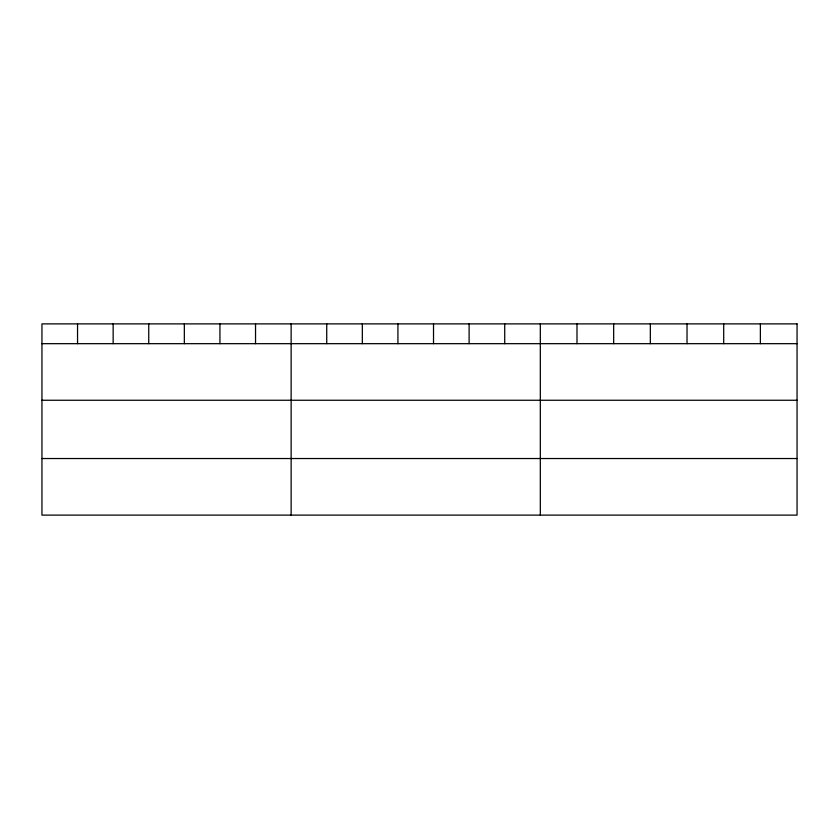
<?xml version="1.0" encoding="UTF-8"?>
<svg xmlns="http://www.w3.org/2000/svg" width="839" height="839" viewBox="0 0 839 839"><rect width="100%" height="100%" fill="white"/><g stroke="black" fill="none" stroke-linecap="round" stroke-linejoin="round"><path stroke-width="1.26" d="M41.95 343.675L797.05 343.675M41.95 400.255L797.05 400.255M41.95 458.534L797.05 458.534M760.375 323.885L760.375 343.675M723.7 323.885L723.7 343.675M687.026 323.885L687.026 343.675M650.34 323.885L650.34 343.675M613.666 323.885L613.666 343.675M576.991 323.885L576.991 343.675M540.316 323.885L540.316 515.115M504.721 323.885L504.721 343.675M469.116 323.885L469.116 343.675M433.522 323.885L433.522 343.675M397.927 323.885L397.927 343.675M362.333 323.885L362.333 343.675M326.728 323.885L326.728 343.675M291.133 323.885L291.133 515.115M255.538 323.885L255.538 343.675M219.933 323.885L219.933 343.675M184.339 323.885L184.339 343.675M148.744 323.885L148.744 343.675M113.15 323.885L113.15 343.675M77.545 323.885L77.545 343.675M797.05 323.885L41.95 323.885L41.95 515.115L797.05 515.115L797.05 323.885"/></g></svg>
